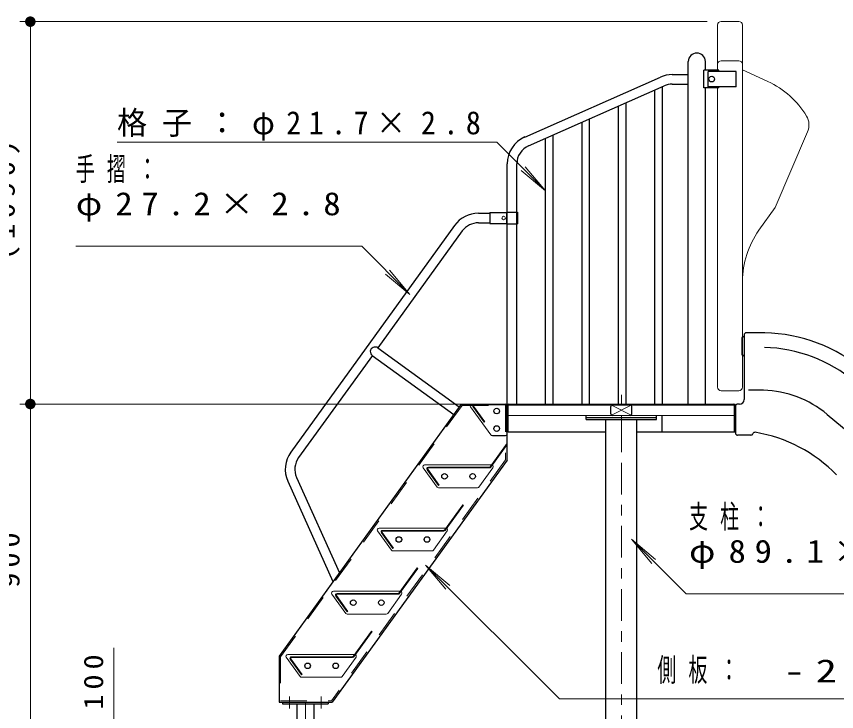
# Model space of a CAD drawing. Units: millimetres on the paper, scale 1:30. Extents: x -365 to 0, y -47 to 257.
# Drawn here: x -286.5 to -208.6, y 104.6 to 170.7 of the extents above; entities that cross this region are included whole.
import ezdxf

# ---------------------------------------------------------------- set-up
doc = ezdxf.new("R2010")
doc.units = ezdxf.units.MM
doc.linetypes.add('USER1', pattern=[4.5, 2.5, -2])
doc.linetypes.add('USER2', pattern=[6, 3, -1, 1, -1])
doc.layers.add('LY_1', color=7, linetype='Continuous', lineweight=13)
doc.styles.add('ＭＳ ゴシック', font='')
doc.styles.get('ＭＳ ゴシック').set_extended_font_data('MS Gothic')

# ---------------------------------------------------------------- blocks, each defined once
blk = doc.blocks.new('filled_dot')
at = {"color": 0, "linetype": 'Continuous', "lineweight": -2, "const_width": 1.25}
blk.add_lwpolyline([(-0.625, 0, 1), (0.625, 0, 1)], format="xyb", close=True, dxfattribs=at)

msp = doc.modelspace()

# ---------------------------------------------------------------- linework, layer by layer
at = {"layer": 'LY_1'}
for p, q in [((-220.887, 170.154), (-286.132, 170.154)), ((-285.132, 133.836), (-285.132, 170.154)), ((-219.887, 165.532), (-219.887, 169.836)), ((-219.554, 170.169), (-217.854, 170.169)), ((-217.521, 135.436), (-217.521, 169.836)), ((-219.554, 166.436), (-217.854, 166.436)), ((-217.521, 165.586), (-215.105, 164.473)), ((-219.887, 135.436), (-219.887, 163.866)), ((-211.341, 159.675), (-214.419, 152.489)), ((-276.901, 158.707), (-240.852, 158.707)), ((-240.852, 158.707), (-236.219, 154.074)), ((-236.219, 154.074), (-238.517, 156.003)), ((-236.219, 154.074), (-238.147, 156.372)), ((-214.419, 152.489), (-215.963, 150.334)), ((-280.812, 148.815), (-253.674, 148.815)), ((-253.674, 148.815), (-249.112, 144.253)), ((-249.112, 144.253), (-251.041, 146.552)), ((-249.112, 144.253), (-251.411, 146.182)), ((-219.554, 135.102), (-217.854, 135.102)), ((-243.541, 133.836), (-286.132, 133.836)), ((-242.541, 133.836), (-285.465, 133.836)), ((-285.132, 103.836), (-285.132, 133.836)), ((-241.404, 130.905), (-243.33, 133.571)), ((-242.052, 132.096), (-243.134, 133.593)), ((-241.99, 132.14), (-243.071, 133.637)), ((-243.009, 133.759), (-240.007, 133.759)), ((-228.082, 132.79), (-229.959, 133.728)), ((-229.959, 132.79), (-228.082, 133.728)), ((-239.777, 132.759), (-218.264, 132.759)), ((-242.052, 132.096), (-241.99, 132.14)), ((-239.854, 130.109), (-241.473, 127.867)), ((-239.854, 129.978), (-241.411, 127.823)), ((-246.507, 125.951), (-247.831, 127.785)), ((-247.696, 128.049), (-241.342, 128.049)), ((-247.343, 127.836), (-241.535, 127.836)), ((-247.343, 127.759), (-241.535, 127.759)), ((-241.213, 127.785), (-242.537, 125.951)), ((-246.386, 126.096), (-247.467, 127.593)), ((-246.324, 126.14), (-247.405, 127.637)), ((-246.386, 126.096), (-246.324, 126.14)), ((-246.372, 125.882), (-242.672, 125.882)), ((-244.073, 124.268), (-245.806, 121.867)), ((-244.011, 124.223), (-245.744, 121.823)), ((-244.073, 124.268), (-244.011, 124.223)), ((-250.84, 119.951), (-252.164, 121.785)), ((-252.029, 122.049), (-245.675, 122.049)), ((-250.719, 120.096), (-251.8, 121.593)), ((-250.657, 120.14), (-251.738, 121.637)), ((-251.676, 121.836), (-245.869, 121.836)), ((-251.676, 121.759), (-245.869, 121.759)), ((-245.546, 121.785), (-246.87, 119.951)), ((-228.061, 120.999), (-226.133, 118.701)), ((-228.061, 120.999), (-225.763, 119.07)), ((-222.866, 115.803), (-228.061, 120.999)), ((-250.719, 120.096), (-250.657, 120.14)), ((-250.705, 119.882), (-247.005, 119.882)), ((-247.613, 118.538), (-245.684, 116.24)), ((-247.613, 118.538), (-245.314, 116.609)), ((-234.897, 105.823), (-247.613, 118.538)), ((-248.406, 118.268), (-250.14, 115.867)), ((-248.344, 118.223), (-250.078, 115.823)), ((-248.406, 118.268), (-248.344, 118.223)), ((-256.363, 116.049), (-250.009, 116.049)), ((-255.174, 113.951), (-256.498, 115.785)), ((-255.052, 114.096), (-256.134, 115.593)), ((-254.99, 114.14), (-256.071, 115.637)), ((-256.009, 115.836), (-250.202, 115.836)), ((-256.009, 115.759), (-250.202, 115.759)), ((-249.88, 115.785), (-251.204, 113.951)), ((-222.866, 115.803), (-195.592, 115.803)), ((-255.052, 114.096), (-254.99, 114.14)), ((-255.039, 113.882), (-251.339, 113.882)), ((-252.74, 112.268), (-254.473, 109.867)), ((-252.677, 112.223), (-254.411, 109.823)), ((-252.74, 112.268), (-252.677, 112.223)), ((-277.194, 100.502), (-277.194, 110.667)), ((-260.696, 110.049), (-254.342, 110.049)), ((-260.343, 109.836), (-254.535, 109.836)), ((-259.507, 107.951), (-260.831, 109.785)), ((-259.386, 108.096), (-260.467, 109.593)), ((-259.324, 108.14), (-260.405, 109.637)), ((-260.343, 109.759), (-254.535, 109.759)), ((-254.213, 109.785), (-255.537, 107.951)), ((-259.386, 108.096), (-259.324, 108.14)), ((-259.372, 107.882), (-255.672, 107.882)), ((-234.897, 105.823), (-180.6, 105.823))]:
    msp.add_line(p, q, dxfattribs=at)
at = {"layer": 'LY_1', "lineweight": 25}
for p, q in [((-222.664, 133.836), (-222.664, 166.359)), ((-221.044, 165.532), (-221.044, 166.359)), ((-224.186, 165.122), (-222.664, 165.122)), ((-221.187, 163.866), (-221.187, 165.532)), ((-219.772, 165.532), (-221.187, 165.532)), ((-218.121, 165.432), (-220.787, 165.432)), ((-220.787, 163.966), (-220.787, 165.432)), ((-219.772, 165.432), (-219.772, 165.532)), ((-218.121, 163.966), (-218.121, 165.432)), ((-238.193, 159.198), (-225.312, 164.885)), ((-237.827, 158.368), (-224.945, 164.056)), ((-225.827, 133.836), (-225.827, 163.666)), ((-225.103, 133.836), (-225.103, 163.986)), ((-224.186, 164.216), (-222.664, 164.216)), ((-219.772, 163.866), (-221.187, 163.866)), ((-221.044, 133.836), (-221.044, 163.866)), ((-218.121, 163.966), (-220.787, 163.966)), ((-219.772, 163.866), (-219.772, 163.966)), ((-229.291, 133.836), (-229.291, 162.137)), ((-228.567, 133.836), (-228.567, 162.456)), ((-232.755, 133.836), (-232.755, 160.608)), ((-232.031, 133.836), (-232.031, 160.927)), ((-236.219, 133.836), (-236.219, 159.078)), ((-235.496, 133.836), (-235.496, 159.398)), ((-239.854, 133.836), (-239.854, 156.649)), ((-238.947, 133.836), (-238.947, 156.649)), ((-242.594, 151.956), (-241.521, 151.956)), ((-241.521, 152.036), (-241.521, 150.969)), ((-241.521, 152.036), (-239.934, 152.036)), ((-239.934, 152.052), (-239.934, 150.952)), ((-239.934, 152.052), (-238.867, 152.052)), ((-238.867, 152.052), (-238.867, 150.952)), ((-244.853, 150.801), (-260.402, 129.271)), ((-242.594, 151.049), (-241.521, 151.049)), ((-241.521, 150.969), (-239.934, 150.969)), ((-239.934, 150.952), (-238.867, 150.952)), ((-244.118, 150.27), (-252.128, 139.178)), ((-217.367, 140.402), (-217.367, 134.257)), ((-215.408, 140.602), (-217.167, 140.602)), ((-217.567, 140.106), (-217.567, 138.559)), ((-252.138, 139.165), (-244.406, 133.58)), ((-252.659, 138.443), (-259.667, 128.74)), ((-252.669, 138.43), (-244.937, 132.845)), ((-215.54, 135.137), (-216.938, 135.137)), ((-244.222, 133.836), (-261.521, 109.883)), ((-244.222, 133.836), (-240.007, 133.836)), ((-239.931, 133.682), (-239.931, 131.169)), ((-239.854, 128.497), (-239.854, 133.692)), ((-239.777, 131.169), (-239.777, 133.692)), ((-239.711, 133.836), (-218.331, 133.836)), ((-239.711, 133.759), (-218.331, 133.759)), ((-230.021, 132.912), (-230.021, 133.606)), ((-228.021, 132.912), (-228.021, 133.606)), ((-218.264, 131.169), (-218.264, 133.692)), ((-218.187, 133.692), (-218.187, 131.069)), ((-217.8, 133.823), (-217.987, 133.823)), ((-232.354, 132.559), (-232.354, 132.759)), ((-232.354, 132.559), (-225.687, 132.559)), ((-232.354, 132.359), (-232.354, 132.559)), ((-225.687, 132.559), (-225.687, 132.759)), ((-225.687, 132.359), (-225.687, 132.559)), ((-225.132, 131.169), (-225.132, 132.759)), ((-209.477, 132.849), (-206.12, 130.032)), ((-232.354, 132.359), (-225.687, 132.359)), ((-230.506, 83.836), (-230.506, 132.359)), ((-227.536, 83.836), (-227.536, 132.359)), ((-241.269, 130.836), (-240.021, 130.836)), ((-239.854, 131.169), (-239.931, 131.169)), ((-230.506, 131.169), (-239.777, 131.169)), ((-218.187, 131.169), (-227.536, 131.169)), ((-216.724, 130.869), (-217.987, 130.869)), ((-239.854, 128.497), (-256.461, 105.502)), ((-242.496, 127.759), (-245.829, 127.759)), ((-260.686, 126.499), (-256.408, 116.963)), ((-259.858, 126.87), (-255.795, 117.812)), ((-246.829, 121.759), (-250.163, 121.759)), ((-251.163, 115.759), (-254.496, 115.759)), ((-261.521, 109.883), (-261.521, 105.502)), ((-255.496, 109.759), (-258.829, 109.759)), ((-261.521, 105.502), (-256.461, 105.502)), ((-261.187, 105.502), (-261.187, 105.352)), ((-261.187, 105.352), (-256.854, 105.352)), ((-259.831, 105.352), (-259.831, 103.836)), ((-258.211, 105.352), (-258.211, 103.836)), ((-256.854, 105.502), (-256.854, 105.352))]:
    msp.add_line(p, q, dxfattribs=at)
at = {"layer": 'LY_1', "linetype": 'USER2'}
for p, q in [((-229.021, 129.713), (-229.021, 135.322)), ((-229.021, 77.254), (-229.021, 129.713)), ((-260.521, 106.056), (-260.521, 104.901)), ((-257.521, 106.056), (-257.521, 104.901)), ((-259.021, 105.502), (-259.021, 103.836))]:
    msp.add_line(p, q, dxfattribs=at)
at = {"layer": 'LY_1', "linetype": 'USER1'}
for p, q in [((-244.145, 133.686), (-261.371, 109.835)), ((-244.145, 133.686), (-240.004, 133.686)), ((-240.004, 133.686), (-240.004, 128.545)), ((-240.004, 128.545), (-256.538, 105.652)), ((-261.371, 109.835), (-261.371, 105.652)), ((-261.371, 105.652), (-256.538, 105.652))]:
    msp.add_line(p, q, dxfattribs=at)
at = {"layer": 'LY_1', "lineweight": 25}
for centre in [(-220.439, 164.699), (-240.854, 133.169), (-240.854, 131.502), (-245.808, 126.966), (-243.141, 126.966), (-250.141, 120.966), (-247.475, 120.966), (-254.475, 114.966), (-251.808, 114.966), (-258.808, 108.966), (-256.141, 108.966)]:
    msp.add_circle(centre, 0.267, dxfattribs=at)
at = {"layer": 'LY_1'}
msp.add_circle((-240.201, 151.502), 0.167, dxfattribs=at)
for centre, radius, start, end in [((-219.554, 169.836), 0.333, 90, 180), ((-217.854, 169.836), 0.333, 0, 90), ((-219.554, 166.102), 0.333, 90, 180), ((-217.854, 166.102), 0.333, 0, 90), ((-218.592, 156.904), 8.333, 30.92221, 65.26068), ((-212.873, 160.33), 1.667, 336.86307, 30.92221), ((-209.187, 145.482), 8.333, 144.39388, 180), ((-219.554, 135.436), 0.333, 180, 270), ((-217.854, 135.436), 0.333, 270, 0), ((-243.195, 133.669), 0.167, 90, 215.83765), ((-243.009, 133.682), 0.153, 90, 215.83765), ((-243.009, 133.682), 0.0767, 90, 215.83765), ((-240.007, 133.682), 0.0767, 0, 90), ((-241.269, 131.002), 0.167, 215.83765, 270), ((-247.696, 127.882), 0.167, 90, 215.83765), ((-247.343, 127.682), 0.153, 90, 215.83765), ((-247.343, 127.682), 0.0767, 90, 215.83765), ((-241.535, 127.912), 0.0767, 270, 324.16235), ((-241.535, 127.912), 0.153, 270, 324.16235), ((-241.348, 127.882), 0.167, 324.16235, 59.69902), ((-246.372, 126.049), 0.167, 215.83765, 270), ((-242.672, 126.049), 0.167, 270, 324.16235), ((-252.029, 121.882), 0.167, 90, 215.83765), ((-251.676, 121.682), 0.153, 90, 215.83765), ((-251.676, 121.682), 0.0767, 90, 215.83765), ((-245.869, 121.912), 0.0767, 270, 324.16235), ((-245.869, 121.912), 0.153, 270, 324.16235), ((-245.681, 121.882), 0.167, 324.16235, 59.69902), ((-250.705, 120.049), 0.167, 215.83765, 270), ((-247.005, 120.049), 0.167, 270, 324.16235), ((-256.363, 115.882), 0.167, 90, 215.83765), ((-256.009, 115.682), 0.153, 90, 215.83765), ((-256.009, 115.682), 0.0767, 90, 215.83765), ((-250.202, 115.912), 0.0767, 270, 324.16235), ((-250.202, 115.912), 0.153, 270, 324.16235), ((-250.015, 115.882), 0.167, 324.16235, 59.69902), ((-255.039, 114.049), 0.167, 215.83765, 270), ((-251.339, 114.049), 0.167, 270, 324.16235), ((-260.696, 109.882), 0.167, 90, 215.83765), ((-260.343, 109.682), 0.153, 90, 215.83765), ((-254.535, 109.912), 0.0767, 270, 324.16235), ((-254.535, 109.912), 0.153, 270, 324.16235), ((-254.348, 109.882), 0.167, 324.16235, 59.69902), ((-260.343, 109.682), 0.0767, 90, 215.83765), ((-259.372, 108.049), 0.167, 215.83765, 270), ((-255.672, 108.049), 0.167, 270, 324.16235)]:
    msp.add_arc(centre, radius, start, end, dxfattribs=at)
at = {"layer": 'LY_1', "lineweight": 25}
for centre, radius, start, end in [((-221.854, 166.359), 0.81, 0, 180), ((-224.186, 162.336), 2.787, 90, 113.82161), ((-224.186, 162.336), 1.88, 90, 113.82161), ((-237.067, 156.649), 2.787, 113.82161, 180), ((-237.067, 156.649), 1.88, 113.82161, 180), ((-242.594, 149.169), 2.787, 90, 144.16235), ((-242.594, 149.169), 1.88, 90, 144.16235), ((-217.467, 140.106), 0.1, 90, 180), ((-217.467, 140.306), 0.1, 270, 0), ((-217.167, 140.402), 0.2, 90, 180), ((-215.779, 125.33), 15.277, 50.02468, 88.60872), ((-252.403, 138.797), 0.453, 54.16222, 234.16248), ((-215.779, 125.33), 13.877, 50.02468, 88.60872), ((-217.467, 138.559), 0.1, 180, 270), ((-217.467, 138.359), 0.1, 0, 90), ((-215.779, 125.33), 9.811, 50.02468, 88.60872), ((-217.8, 134.257), 0.433, 270, 0), ((-240.007, 133.682), 0.153, 0, 90), ((-239.711, 133.692), 0.143, 90, 180), ((-239.711, 133.692), 0.0667, 90, 180), ((-229.867, 133.606), 0.153, 90, 180), ((-228.174, 133.606), 0.153, 0, 90), ((-218.331, 133.692), 0.143, 0, 90), ((-218.331, 133.692), 0.0667, 0, 90), ((-217.987, 133.623), 0.2, 90, 180), ((-229.867, 132.912), 0.153, 180, 270), ((-228.174, 132.912), 0.153, 270, 0), ((-240.021, 131.002), 0.167, 270, 0), ((-217.987, 131.069), 0.2, 180, 270), ((-216.724, 131.069), 0.2, 270, 342.43905), ((-216.343, 130.948), 0.2, 81.2965, 162.43905), ((-218.596, 117.392), 13.943, 44.10704, 80.57599), ((-258.143, 127.639), 2.787, 144.16234, 204.16235), ((-258.143, 127.639), 1.88, 144.16234, 204.16235)]:
    msp.add_arc(centre, radius, start, end, dxfattribs=at)

# ---------------------------------------------------------------- block references
at = {"layer": 'LY_1', "xscale": 0.4, "yscale": 0.4}
for p, rotation in [((-285.132, 170.154), 270), ((-285.132, 133.836), 90), ((-285.132, 133.836), 270)]:
    msp.add_blockref('filled_dot', p, dxfattribs=dict(at, rotation=rotation))

# ---------------------------------------------------------------- texts
at = {"layer": 'LY_1', "char_height": 2.199, "style": 'ＭＳ ゴシック'}
for s, insert, attachment_point in [('\\T1.5;\\W0.95;格子：φ21.7×2.8', (-276.901, 158.857), 7), ('\\T1.64;\\W0.6;手摺：', (-280.812, 157.265), 1), ('\\T1.5;\\W1.1;φ27.2×2.8', (-280.812, 153.965), 1), ('\\T1.64;\\W0.6;支柱：', (-222.592, 124.253), 1), ('\\T1.5;\\W1.1;φ89.1×4.2', (-222.592, 120.953), 1), ('\\T1.64;\\W0.6;側板：', (-225.6, 108.473), 4), ('\\T1.5;\\W1.35;-200X50X4.5', (-213.6, 108.473), 4)]:
    msp.add_mtext(s, dxfattribs=dict(at, insert=insert, attachment_point=attachment_point))
at = {"layer": 'LY_1', "char_height": 1.833, "attachment_point": 8, "rotation": 90, "style": 'ＭＳ ゴシック'}
for s, insert in [('\\T1.33;\\W1.2;(1090)', (-286.132, 153.452)), ('\\T1.33;\\W1.15;900', (-286.132, 119.252)), ('\\T1.33;\\W1.15;100', (-278.194, 107.667))]:
    msp.add_mtext(s, dxfattribs=dict(at, insert=insert))

doc.saveas('drawing.dxf')
